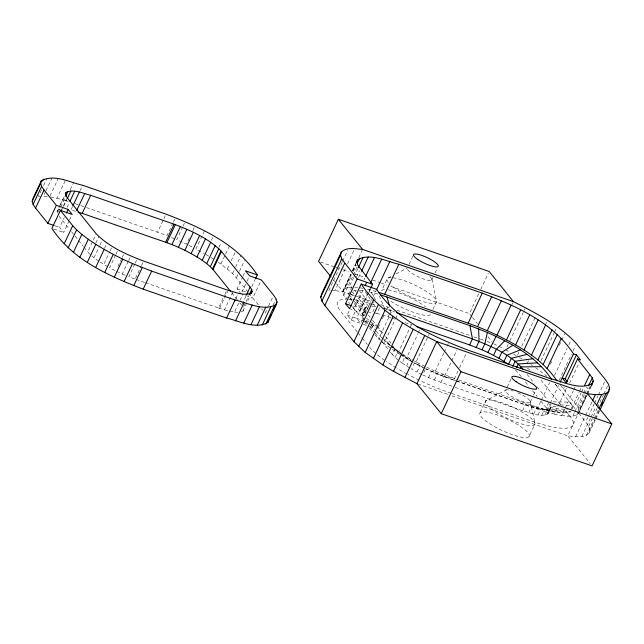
<?xml version="1.0" encoding="UTF-8"?>
<svg xmlns="http://www.w3.org/2000/svg" width="644" height="644" viewBox="0 0 644 644"><rect width="100%" height="100%" fill="white"/><g stroke="black" fill="none" stroke-linecap="round" stroke-linejoin="round"><path stroke-width="0.48" stroke-dasharray="3.22 2.42" d="M351.97 286.685L346.15 299.066L343.711 295.395L342.785 292.304L343.381 289.889L350.875 273.974M364.303 319.625L362.604 317.057L362.041 315.206L362.403 313.757L365.237 307.743L368.642 306.182L356.671 292.738M455.171 387.382L522.517 410.695C530.511 412.514 540.284 418.045 548.157 413.625L551.345 406.163L550.789 404.319L547.955 410.333L548.511 412.176M452.032 395.819L567.758 435.883C574.706 436.391 583.408 438.596 589.051 433.251L589.807 430.192L594.871 419.445M57.348 213.124L57.042 211.796L59.852 205.806M241.194 311.962L242.981 311.036L243.665 309.555L243.215 307.566M41.466 189.972L38.495 196.283L41.466 196.203M43.591 185.464L46.98 178.243M45.571 191.646L43.446 196.154L47.881 196.629M45.99 190.745L51.939 178.114M50.079 195.913L58.137 178.774M50.562 197L56.954 198.255L65.447 180.215M60.278 204.905L64.521 195.889M57.042 211.796L64.263 196.46M58.346 211.981L65.986 195.744M56.954 198.255L65.181 200.437L66.026 198.634M70.268 189.618L73.666 182.405M61.735 209.429L63.007 206.724M63.434 205.822L67.25 197.708M63.643 206.33L66.702 199.978M67.048 207.465L69.166 202.957M69.182 220.747L63.667 232.476L59.626 227.453L64.295 217.535M72.571 206.483L70.872 210.089L76.258 211.465M80.065 190.688L82.609 185.271M69.608 219.846L72.16 214.436M90.369 254.654L87.729 251.852L95.795 234.714M95.892 242.933L98.862 236.614M98.516 261.021L94 257.745L99.522 246.016M99.941 245.114L101.639 241.508M104.457 248.391L107.001 242.981M107.934 266.793L103.765 264.394L109.705 251.764M110.132 250.862L112.257 246.354M115.55 255.121L109.601 267.751L115.848 271.003M115.968 254.219L118.093 249.711M117.973 266.487L121.788 258.373M122.215 257.471L124.34 252.963M116.653 271.382L122.312 274.038L128.253 261.408M128.679 260.506L130.796 255.998M134.733 264.145L128.792 276.767L135.095 279.118M135.16 263.243L137.277 258.727M135.522 278.216L141.036 266.487M141.463 265.586L143.161 261.979M86.441 207.577L157.538 232.194L163.487 219.564M163.906 218.662L166.031 214.154M172.922 223.057L166.981 235.68L157.538 232.194M173.349 222.148L175.466 217.64M182.622 227.074L176.681 239.705L186.414 244.157L189.384 237.845M183.049 226.173L184.748 222.566M192.781 230.633L194.899 226.116M204.414 230.898L195.929 248.938L204.172 253.47M211.361 240.397L212.633 237.684M218.912 247.264L221.029 242.756M248.182 292.175L232.597 273.45L220.908 264.016L225.15 255M225.577 254.098L229.401 245.976M227.364 268.878L229.489 264.37M231.188 260.756L235.857 250.838M232.597 273.45L235.141 268.041M235.567 267.139L241.089 255.41M145.52 282.724L218.517 307.993L224.458 295.371M224.885 294.469L226.157 291.764M219.652 308.355L227.718 291.225M236.477 277.628L239.029 272.219M239.447 271.317L244.543 260.49M218.517 307.993L224.45 309.885L232.943 291.845M241.081 293.889L237.048 288.874L242.563 277.145M242.989 276.244L245.533 270.834M235.785 298.631L237.483 295.024M241.935 292.086L246.604 282.169M247.022 281.267L249.148 276.759M224.45 309.885L234.521 312.082L239.608 301.255M240.035 300.354L243.005 294.042M242.072 304.234L246.829 294.276M251.764 286.628L255.161 279.407M243.738 306.552L248.834 295.725M242.981 311.036L251.474 292.996M258.373 304.853L252.834 297.963L261.319 279.923M265.151 313.274L268.121 306.955M268.548 306.053L272.79 297.037M273.104 305.224L276.075 298.905M342.189 262.172L328.706 290.83L332.28 290.734M342.608 261.279L347.663 250.532M333.173 290.718L334.961 290.669L345.917 267.381M347.599 263.798L354.345 249.47M352.542 270.432L355.866 263.364M350.811 274.489L342.801 291.507L334.961 290.669M352.493 270.907L355.866 263.742M358.813 257.471L362.186 250.307M342.785 292.304L351.101 274.618M352.767 271.084L355.681 264.893M343.381 289.889L345.498 288.198L351.737 274.932M353.403 271.398L356.317 265.207M343.711 295.395L352.864 275.938M353.282 275.052L357.026 267.099M345.498 288.198L349.072 287.272L353.653 277.548M354.071 276.662L357.814 268.709M356.551 276.96L359.465 270.77M358.603 277.419L361.099 272.114M347.229 315.069L356.599 318.313L360.64 323.336L351.262 320.084L347.229 315.069L349.612 310.006M363.981 279.85L364.81 278.079M362.999 290.227L355.102 307.003L352.469 306.093M351.262 320.084L355.633 310.811L352.171 306.504M370.356 288.182L359.143 312.026L350.441 309.015M368.762 292.481L356.599 318.313L363.908 320.913M369.189 291.571L370.477 288.85M362.041 315.206L365.237 307.743L355.971 298.945M362.403 313.757L363.667 312.743L366.5 306.737L355.56 295.532M362.604 317.057L365.43 311.044L364.874 309.192L353.339 298.888M368.642 306.182L365.816 312.195L363.667 312.743M361.026 322.523L362.17 320.084M372.804 297.504L362.548 319.279L365.043 320.197M373.23 296.594L376.651 289.333M373.649 304.048L375.323 306.496L372.49 312.509L368.779 312.115M374.245 312.855L376.869 313.378L379.694 307.365M369.769 326.589L373.415 327.893L374.204 326.21L371.322 322.628M378.149 327.635L380.226 323.216M382.303 318.796L384.388 314.377M386.464 309.949L388.131 306.415M409.037 264.346L413.287 255.322M376.869 313.378L388.042 316.687L389.66 313.258M390.063 312.396L390.876 310.682L390.087 307.921M380.193 340.193L378.696 338.889L389.515 315.898M389.934 315.013L392.011 310.593M399.586 354.361L383.929 343.461L395.166 319.585M395.585 318.708L397.243 315.166M398.185 360.141L392.341 354.482L395.166 348.468L393.363 346.231M395.054 357.396L397.879 351.382L391.335 345.353M431.73 280.019L433.001 277.306M435.127 272.798L437.252 268.29M397.903 353.347L409.552 328.593M409.97 327.707L411.637 324.165M409.906 368.078L402.049 363.047L404.883 357.034L400.971 353.942M412.893 362.041L406.3 358.418L417.948 333.656M418.367 332.771L419.614 330.122M432.913 309.458L436.141 302.583M406.549 366.058L409.383 360.044L401.478 353.524L392.542 347.358M423.156 367.313L415.364 363.401L429.097 334.22M421.892 374.526L417.006 372.079L419.84 366.066L417.191 362.564L414.744 361.22M425.129 369.785L422.706 374.937L434.346 380.016L454.221 387.052M428.534 377.609L431.359 371.596L434.507 370.872L457.618 379.678M425.764 368.585L434.611 372.635L443.764 353.186M444.183 352.3L446.678 346.995M447.097 346.11L448.345 343.453M434.346 380.016L437.171 374.003L443.233 374.494M471.875 316.679L469.387 313.588L479.08 292.988M480.77 289.406L488.353 273.289M440.939 382.456L443.772 376.442L451.967 377.722M434.611 372.635L444.312 376.659L451.388 361.63M451.806 360.745L456.797 350.127M444.312 376.659L453.754 380.153L457.916 371.306M459.583 367.772L466.24 353.62M512.165 304.306L513.01 302.519M506.917 347.068L508.18 344.379M509.863 340.797L525.037 308.557M480.11 412.675L485.713 400.769L505.701 390.256L511.642 377.626M517.526 355.158L519.217 351.576M521.745 346.198L536.074 315.753M528.555 360.664L527.718 362.459L525.271 360.978M545.838 323.948L546.684 322.153M541.008 360.745L554.073 332.98M554.492 332.087L556.183 328.504M522.517 410.695L525.343 404.682C540.477 405.446 557.696 418.214 572.323 410.486M530.109 402.299L533.079 395.988M533.506 395.086L536.476 388.767M550.427 364.198L551.691 361.517M559.282 345.393L561.383 340.918M561.81 340.024L564.756 333.753M528.764 412.699L531.598 406.686L543.19 409.093M533.691 414.012L536.524 407.998L557.165 412.353M456.596 381.135L537.177 409.029L540.92 401.067M541.338 400.182L549.662 382.496M554.516 375.355L567.155 348.485M568.845 344.902L570.946 340.426M538.062 414.873L540.896 408.86L562.743 412.949M528.933 436.761A27.306 6.239 25.2 0 0 496.347 414.639A27.306 6.239 25.2 0 0 488.289 422.746A27.306 6.239 25.2 0 0 528.933 436.761L534.528 424.855A27.306 6.239 25.2 0 0 501.95 402.742A27.306 6.239 25.2 0 0 493.892 410.84A27.306 6.239 25.2 0 0 534.528 424.855M541.781 415.267L544.607 409.254L547.577 409.182L567.203 412.836M547.955 410.333L546.257 407.765L549.082 401.751M559.161 380.363L571.381 354.385M573.071 350.803L575.599 345.434M537.177 409.029L546.112 411.902L549.863 403.941M550.274 403.055L558.598 385.37M544.744 415.195L547.577 409.182L549.718 408.626L570.423 412.007M546.885 414.639L551.345 406.163L558.195 406.847M548.157 413.625L550.982 407.612L567.477 409.834M563.411 388.952L564.225 387.237M546.112 411.902L554.339 414.084L566.406 388.437M569.602 383.067L578.827 363.466M554.339 414.084L561.64 415.525L564.555 409.334M564.973 408.449L573.297 390.763M573.715 389.878L575.374 386.344M561.64 415.525L567.847 416.185L569.932 411.766M571.59 408.232L579.085 392.309M579.503 391.423L581.58 387.004M590.749 386.263L579.093 411.025L578.167 407.942L575.728 404.263L581.138 392.768M581.556 391.882L583.641 387.463M567.847 416.185L572.798 416.056L574.464 412.522M574.883 411.637L583.206 393.951M583.617 393.065L586.531 386.875M578.167 407.942L584.406 394.675M584.824 393.79L587.739 387.599M572.798 416.056L576.38 415.13L585.951 394.796M586.362 393.911L589.695 386.835M586.724 395.577L567.758 435.883L590.186 463.575M579.326 411.677L587.231 394.869M587.65 393.991L591.393 386.03M575.599 436.721L585.291 416.121M585.71 415.227L592.037 401.792M589.807 430.192L588.64 426.296L585.718 421.892L587.827 417.417M588.246 416.523L594.146 403.981M594.573 403.088L597.938 395.923M598.365 395.03L604.684 381.594M581.854 436.551L590.709 417.747M591.128 416.853L595.764 407M588.64 426.296L597.069 408.385M597.487 407.491L603.388 394.949M603.806 394.056L607.598 385.998M586.378 435.384L593.961 419.268M594.388 418.375L598.598 409.415M595.289 418.552L599.081 410.494M589.051 433.251L595.37 419.816M595.797 418.922L599.588 410.864M576.38 415.13L578.497 413.44M390.844 276.63L387.366 278.458L381.707 290.484A27.306 6.239 25.2 0 1 385.386 289.631M396.052 273.885L407.338 267.952M57.727 210.314L59.522 209.389M356.454 290.452L351.455 291.329L354.876 294.831M60.472 209.268L62.371 209.034M349.072 287.272L352.051 287.2M553.027 401.824L569.779 402.13L572.033 405.535L572.862 408.304L568.95 407.918M560.441 404.867L572.033 405.535M234.521 312.082L238.336 312.316M354.916 287.24L357.573 287.522M360.06 290.476L364.713 290.975L370.855 299.967M371.604 306.101L375.323 306.496M360.229 287.812L362.974 288.351M369.406 291.901L378.68 294.236L384.621 308.669L394.667 311.994M550.596 411.057L536.524 407.998L525.343 404.682L443.772 376.442L425.539 368.923M367.539 289.253L375.758 291.434M65.181 200.437L68.755 201.588M320.462 262.036L334.695 266.962M335.645 267.284L342.278 269.586M343.228 269.917L348.919 271.881M354.611 273.853L365.043 277.467M372.635 280.092L380.226 282.724M381.176 283.046L386.867 285.018M390.658 286.33L469.387 313.588M350.392 294.131L342.801 291.507L336.587 283.779M351.334 294.461L356.084 296.103M357.026 296.433L374.1 302.342M380.741 304.636L389.282 307.591M396.873 310.223L469.911 335.508M473.702 336.82L479.394 338.792M480.344 339.114L486.035 341.087M486.985 341.417L492.676 343.389M383.784 307.969L393.267 311.253M75.066 203.641L79.808 205.283M80.758 205.613L85.499 207.247M388.042 316.687L390.892 317.677M391.834 318.007L394.683 318.989M405.116 322.604L411.758 324.898M55.11 225.891L59.626 227.453M237.048 288.874L246.08 291.998M53.726 229.039L63.667 232.476M245.606 295.459L252.834 297.963M458.568 380L534.923 406.436M453.754 380.153L455.646 380.805M136.045 279.448L144.578 282.402M450.937 393.162L448.095 392.18A68.264 15.585 25.2 0 1 420.097 380.628M451.887 393.492L531.517 421.055A68.264 15.585 25.2 0 0 570.069 416.29L564.466 409.318M417.884 384.001L448.24 394.506M364.818 321.243L369.382 322.869M363.377 324.31L368.859 326.258M365.873 320.511L368.368 321.428L370.203 323.715M171.393 237.507L174.918 238.972M122.312 274.038L126.94 275.986M426.626 367.265L434.507 370.872M493.626 343.719L497.917 345.868M498.778 346.303L503.93 348.895M189.006 245.461L194.198 248.069M417.191 362.564L425.756 366.863M424.726 368.513L414.406 363.079L411.58 369.093L417.006 372.079M505.645 349.756L510.056 352.179M513.582 354.111L516.222 355.569M402.323 354.031L413.931 360.769M413.722 362.5L415.364 363.401M519.555 357.533L522.002 359.006M412.732 362.065L402.564 355.287M400.423 354.868L406.3 358.418M205.839 254.428L210.033 256.964M210.87 257.471L213.389 258.993M100.013 261.987L103.765 264.394M530.881 364.576L532.467 365.631M535.631 367.748L546.845 376.233M218.405 262.341L220.908 264.016M390.28 345.345L384.202 340.507L391.81 346.81M399.731 361.3L402.049 363.047M388.912 344.629L390.425 345.812M391.182 346.408L400.262 353.532M394.716 349L400.19 353.323M391.045 345.949L401.019 354.128M382.142 337.891L390.57 344.733M366.525 318.208L376.144 326.081M376.893 326.693L379.131 328.529L383.164 333.552L376.45 328.046M371.29 323.819L375.702 327.434M354.353 303.066L366.38 312.992M349.845 297.802L365.43 311.044L367.136 313.612M91.826 255.893L94 257.745M380.942 340.853L383.929 343.461M349.016 295.024L352.614 298.244M409.037 358.08L411.049 359.956M350.264 293.527L353.113 296.232M555.305 384.299L556.633 385.732M515.506 369.986L521.221 376.635M381.812 337.931L376.329 331.322M374.816 334.711L378.696 338.889M354.675 290.5L356.003 291.99M348.621 302.108L349.853 303.622M352.332 306.665L358.515 314.256L364.335 316.413L353.934 303.485M560.53 385.37L575.728 404.263M555.233 384.049L575.817 409.584M578.916 413.432L585.718 421.892M560.723 404.665L541.403 380.644A68.264 15.585 25.2 0 0 539.64 378.616M527.05 374.349L534.206 383.244M537.088 386.827L547.883 400.254M525.424 381.86L529.022 386.336M532.524 390.691L537.257 396.575M540.855 401.051L546.257 407.765M472.495 317.452L477.47 323.626M488.031 336.764L491.758 341.401M368.336 315.101L370.131 317.339M372.53 320.326L377.931 327.039M385.563 336.53L390.964 343.244M370.815 324.471L375.718 330.557M370.533 324.302L373.415 327.893M333.479 279.915L335.967 283.006M365.502 321.115L369.101 325.59M369.704 326.339L374.502 332.304M375.106 333.053L380.33 339.565M382.134 341.795L389.934 351.495M390.538 352.244L392.341 354.482M357.315 332.014L340.491 311.092A68.264 15.585 25.2 0 1 346.231 299.13M357.935 332.795L361.678 337.44M362.298 338.213L367.289 344.411M261.456 308.677L262.688 310.207M231.679 292.738L237.29 299.71M239.777 302.809L241.653 305.135M59.063 216.215L69.037 228.612M71.524 231.711L83.374 246.435M83.994 247.207L87.729 251.852M359.127 290.38L370.356 304.532M364.391 321.589L366.847 324.681M369.294 327.764L372.973 332.401M350.296 298.478L351.648 300.523M371.282 292.271L375.492 299.814M530.294 401.486L534.906 423.237M431.931 279.214L436.543 300.973M419.22 380.21A68.264 15.585 25.2 0 1 408.022 374.534M407.185 374.084A68.264 15.585 25.2 0 1 397.195 368.424M396.342 367.909A68.264 15.585 25.2 0 1 386.311 361.453M384.726 360.35A68.264 15.585 25.2 0 1 369.704 347.398M527.364 368.135A68.264 15.585 25.2 0 1 530.27 370.3M348.372 299.17A68.264 15.585 25.2 0 1 352.687 299.565M354.57 299.83A68.264 15.585 25.2 0 1 370.099 303.461M370.968 303.718A68.264 15.585 25.2 0 1 376.305 305.401M517.8 392.808A13.653 3.115 25.2 0 1 529.996 402.395A13.653 3.115 25.2 0 1 512.254 396.841A13.653 3.115 25.2 0 1 508.494 389.894M510.917 390.361A13.653 3.115 25.2 0 1 513.059 390.988M429.838 276.614A13.653 3.115 25.2 0 1 423.575 279.005A13.653 3.115 25.2 0 1 407.145 268.757M393.009 277.757A27.306 6.239 25.2 0 1 429.637 293.648A27.306 6.239 25.2 0 1 427.383 302.736A27.306 6.239 25.2 0 1 391.149 285.26M388.26 282.386A27.306 6.239 25.2 0 1 391.045 277.604M430.482 314.61A27.306 6.239 25.2 0 1 389.781 300.523M388.227 289.905A27.306 6.239 25.2 0 1 425.418 306.761"/><path stroke-width="0.97" d="M380.524 294.831L469.911 325.614L487.371 332.457L484.86 343.767L482.026 349.781L469.621 344.926L416.499 326.54M54.209 225.577L47.881 223.388L35.565 208.076L33.126 204.398L32.2 201.314L32.804 198.899L41.288 180.859C53.911 173.638 69.705 182.3 82.609 185.271L166.031 214.154C200.155 227.284 236.429 243.191 257.286 274.899L255.588 278.506M32.2 201.314L40.693 183.274L41.288 180.859M40.693 183.274L41.619 186.358L44.05 190.036L56.366 205.347L68.119 209.413L72.16 214.436L60.407 210.371L51.914 228.411C72.772 260.12 109.045 276.026 143.169 289.156L226.591 318.039C239.496 321.01 255.29 329.672 267.912 322.451L268.516 320.036M267.912 322.451L276.405 304.411L277.001 301.996L276.075 298.905L273.636 295.234L261.319 279.923L249.574 275.849L245.533 270.834L257.286 274.899M341.312 252.046L340.555 255.096L341.731 258.993L357.17 278.973L345.538 303.694L349.571 308.718L361.212 283.988C379.066 311.302 408.264 327.498 436.745 341.578L587.57 393.79L611.8 423.913L592.053 465.886L441.229 413.673L416.934 383.671L393.452 371.33L382.842 364.931L365.188 352.437L353.926 341.65L324.842 305.489L321.92 301.086L320.752 297.19L321.509 294.139L341.312 252.046C346.955 246.7 355.657 248.898 362.604 249.413L513.429 301.625C535.88 313.056 559.129 324.898 576.444 343.638L605.529 379.799L608.443 384.202L609.618 388.099L608.862 391.158L600.007 409.962M567.453 381.803L565.142 378.938L562.204 377.915L566.245 382.939L577.563 358.885L580.502 359.899L576.461 354.884L573.522 353.862C552.673 322.161 516.391 306.246 482.276 293.117L398.853 264.241C385.949 261.263 370.155 252.609 357.533 259.822L356.929 262.245L357.863 265.328L372.61 284.318L370.904 287.94M591.812 385.144L593.245 380.958L592.311 377.875L577.563 358.885M66.219 192.274L65.535 193.755L65.986 195.744L67.548 198.175L96.222 233.812C109.118 246.99 126.618 254.565 143.588 261.078L227.002 289.953C234.746 291.901 243.617 296.409 251.474 292.996L252.158 291.515L251.707 289.526L250.138 287.095L221.472 251.458C208.567 238.28 191.075 230.705 174.105 224.193L90.683 195.317C82.947 193.369 74.076 188.861 66.219 192.274L65.366 194.077M42.552 180.972L43.406 179.169M33.126 204.398L41.619 186.358M35.565 208.076L44.05 190.036M47.881 223.388L56.366 205.347M65.889 195.857L68.014 191.349M67.467 198.207L70.864 190.994M70.019 201.153L74.688 191.228M66.421 213.027L68.119 209.413M72.997 205.581L79.357 192.049M76.684 210.564L84.75 193.425M64.231 243.722L72.724 225.682L60.407 210.371M77.956 212.005L82.199 213.357L90.683 195.317M68.119 247.9L76.604 229.86L72.724 225.682M73.352 252.472L81.836 234.432L76.604 229.86M79.8 257.334L88.292 239.294L81.836 234.432M87.318 262.358L95.811 244.318L88.292 239.294M95.715 267.429L104.207 249.389L95.811 244.318M104.787 272.412L113.272 254.372L104.207 249.389M114.302 277.194L122.787 259.154L113.272 254.372M124.026 281.645L132.519 263.605L151.662 271.116L235.084 299.999C247.98 302.97 263.774 311.632 276.405 304.411M133.735 285.67L142.219 267.63M143.169 289.156L151.662 271.116M82.199 213.357L165.621 242.233L174.105 224.193M166.828 242.683L175.313 224.643M165.621 242.233L171.924 244.575L180.409 226.543M171.924 244.575L178.404 247.312L186.889 229.272M230.431 291.193L212.979 269.49C205.259 261.029 194.891 255.604 184.868 250.347L193.353 232.307M191.107 253.599L199.6 235.559M196.943 256.956L205.436 238.916M202.2 260.329L210.693 242.289M206.708 263.605L215.201 245.565M210.338 266.697L218.831 248.656M212.472 268.959L220.964 250.918M212.979 269.49L221.472 251.458M226.591 318.039L235.084 299.999M246.741 294.316L250.138 287.095M235.535 320.905L244.02 302.865M249.164 294.936L251.707 289.526M251.305 293.318L252.158 291.515M243.754 323.095L252.247 305.055M251.063 324.536L259.548 306.496M257.27 325.196L265.755 307.156M262.221 325.067L270.705 307.027M265.795 324.141L274.288 306.101M268.934 319.134L271.06 314.618M273.185 310.11L277.001 301.996M513.429 301.625L489.199 271.494L338.374 219.282L318.563 261.375L330.992 276.823M320.752 297.19L340.555 255.096M321.92 301.086L341.731 258.993M324.842 305.489L344.645 263.396M356.285 262.478L357.533 259.822M357.146 263.436L359.65 258.131M358.233 267.824L363.224 257.214M361.517 271.229L368.175 257.077M365.639 276.308L374.381 257.745M365.076 285.815L366.734 282.281M370.453 283.062L381.683 259.186M376.595 289.663L389.91 261.367M353.926 341.65L373.729 299.557M358.571 346.657L378.382 304.564M378.447 292.296L384.701 294.308L398.853 264.241M365.188 352.437L384.991 310.344M373.343 358.579L393.154 316.486M382.842 364.931L402.653 322.837M393.452 371.33L413.263 329.237M404.907 377.634L424.718 335.54M416.934 383.671L436.745 341.578L460.975 371.709L611.8 423.913M384.701 294.308L468.124 323.183L482.276 293.117M468.124 323.183L477.566 326.669L491.71 296.61M469.621 344.926L472.446 338.913L469.911 325.614M441.229 413.673L460.975 371.709M476.214 347.374L479.047 341.36L478.637 328.843M477.566 326.669L487.267 330.694L501.41 300.627M527.162 354.337L511.336 358.322L508.51 364.335L498.979 358.289L487.854 352.445L496.121 336.466C517.349 346.762 538.609 359.239 551.667 379.614M556.915 380.87C542.731 359.207 519.603 346.303 496.999 335.154L511.143 305.087M493.554 355.311L496.379 349.298L504.687 340.765M506.514 339.927L520.658 309.861M498.979 358.289L501.813 352.276L512.841 345.248M504.011 361.324L506.836 355.311L520.4 349.813M515.578 344.918L529.722 314.852M512.777 366.388L515.2 361.236L532.966 358.708M523.975 349.982L538.118 319.915M516.721 367.41L518.34 363.973L537.676 362.822M520.239 368.61L521.052 366.895L541.266 366.686M531.493 355.005L545.637 324.938M537.949 359.867L552.093 329.8M543.182 364.44L557.326 334.373M547.062 368.618L561.206 338.551M560.183 382.214L573.522 353.862M565.142 378.938L576.461 354.884M584.47 385.692L589.88 374.196M588.568 385.828L592.311 377.875M591.16 385.378L593.245 380.958M592.456 400.898L595.41 394.627L601.665 394.458L606.189 393.291L608.862 391.158M596.61 405.205L601.665 394.458M599.025 408.521L606.189 393.291M601.609 405.116L602.873 402.436M608.773 389.894L609.618 388.099M592.641 383.373C580.019 390.594 564.225 381.94 551.32 378.962L467.898 350.086C433.782 336.957 397.501 321.042 376.651 289.333L361.212 283.988M587.57 393.79L595.41 394.627M357.17 278.973L372.61 284.318M396.567 312.646L472.446 338.913C490.599 345.997 510.04 353.806 522.848 369.133M345.538 303.694L351.592 305.787M487.267 330.694L496.999 335.154M487.371 332.457L496.121 336.466M482.026 349.781L487.854 352.445M122.787 259.154L132.519 263.605M178.404 247.312L184.868 250.347M338.374 219.282L362.604 249.413M386.955 296.892L389.564 306.085M516.158 381.763A13.653 3.115 25.2 0 0 536.476 388.767A13.653 3.115 25.2 0 0 520.183 377.706A13.653 3.115 25.2 0 0 516.158 381.763M417.747 259.443A13.653 3.115 25.2 0 0 438.097 266.487A13.653 3.115 25.2 0 0 421.868 255.435A13.653 3.115 25.2 0 0 417.747 259.443"/></g></svg>
